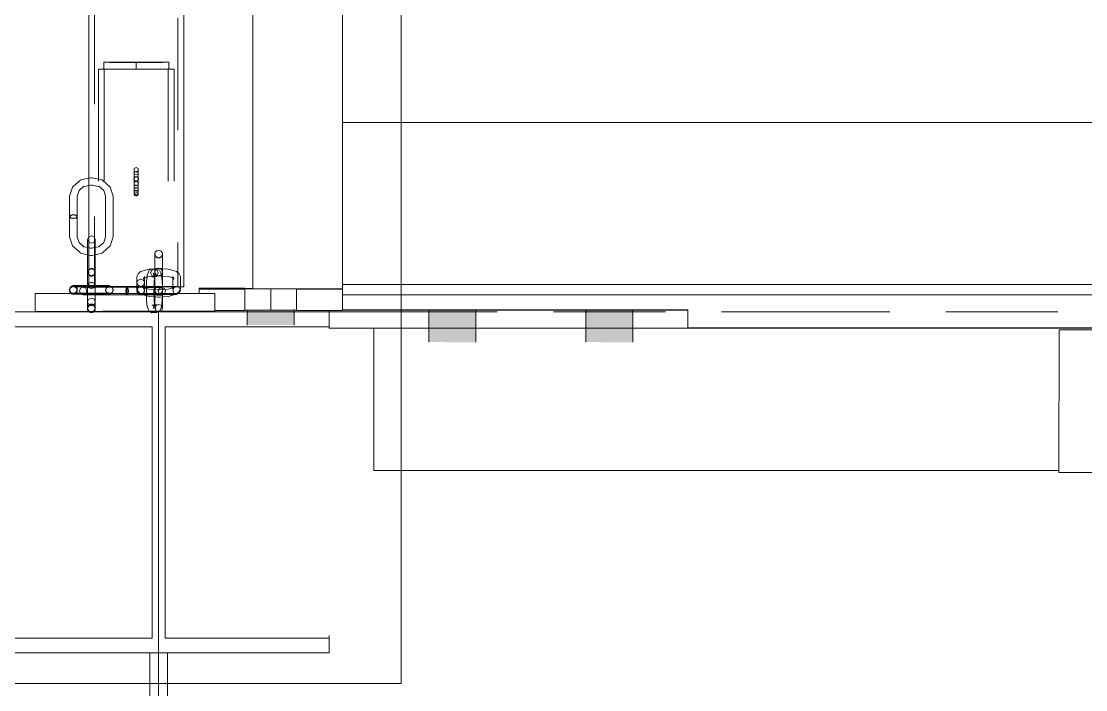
# Model space of a CAD drawing. Header units: millimetres. Extents: x -753 to 90, y 56274 to 56868.
# Drawn here: x -44.45 to -25.46, y 56724.2 to 56736.12 of the extents above; entities that cross this region are included whole.
import ezdxf

# ---------------------------------------------------------------- set-up
doc = ezdxf.new("R2010")
doc.units = ezdxf.units.MM
for name, pattern in [('XKITLINE00', [0]), ('XKITLINE02', [4, 2, -2]), ('XKITLINE06', [7, 3, -1, 2, -1])]:
    doc.linetypes.add(name, pattern=pattern)
for name, color, linetype, lineweight in [('Cota', 4, 'Continuous', 0), ('Objeto gráfico', 3, 'Continuous', 0), ('Parafuso', 3, 'Continuous', 0), ('Peça', 2, 'Continuous', 0)]:
    doc.layers.add(name, color=color, linetype=linetype, lineweight=lineweight)

# ---------------------------------------------------------------- blocks, each defined once
blk = doc.blocks.new('*A8')
at = {"layer": 'Peça', "color": 4, "linetype": 'XKITLINE00', "lineweight": 0}
for p, q in [((-43.248, 56764.604), (-43.248, 56733.323)), ((-41.552, 56731.388), (-41.552, 56764.143)), ((-43.248, 56733.192), (-43.248, 56732.277)), ((-42.844, 56731.387), (-42.725, 56731.387)), ((-42.725, 56731.387), (-42.4, 56731.387)), ((-42.4, 56731.387), (-42.388, 56731.387)), ((-41.612, 56731.387), (-41.552, 56731.388))]:
    blk.add_line(p, q, dxfattribs=at)
at = {"layer": 'Peça', "color": 7, "linetype": 'XKITLINE02', "lineweight": 0}
for p, q in [((-43.142, 56764.641), (-43.142, 56731.388)), ((-41.658, 56764.176), (-41.658, 56731.388)), ((-43.248, 56733.323), (-43.248, 56733.192)), ((-43.248, 56732.277), (-43.248, 56731.388)), ((-43.248, 56731.388), (-43.184, 56731.388)), ((-43.184, 56731.387), (-43.248, 56731.388)), ((-43.184, 56731.388), (-43, 56731.389)), ((-43, 56731.387), (-43.184, 56731.387)), ((-43.142, 56731.388), (-43.086, 56731.388)), ((-43.086, 56731.388), (-43.142, 56731.388)), ((-43.086, 56731.388), (-42.925, 56731.387)), ((-42.925, 56731.388), (-43.086, 56731.388)), ((-43, 56731.389), (-42.725, 56731.389)), ((-43, 56731.387), (-42.844, 56731.387)), ((-42.684, 56731.389), (-42.925, 56731.388)), ((-42.925, 56731.387), (-42.684, 56731.387)), ((-42.725, 56731.389), (-42.4, 56731.389)), ((-42.4, 56731.389), (-42.684, 56731.389)), ((-42.684, 56731.387), (-42.4, 56731.387)), ((-42.116, 56731.389), (-42.4, 56731.389)), ((-42.4, 56731.389), (-42.076, 56731.389)), ((-42.4, 56731.387), (-42.116, 56731.387)), ((-42.388, 56731.387), (-42.076, 56731.387)), ((-41.875, 56731.388), (-42.116, 56731.389)), ((-42.116, 56731.387), (-41.875, 56731.387)), ((-42.076, 56731.389), (-41.801, 56731.389)), ((-41.801, 56731.387), (-42.076, 56731.387)), ((-41.875, 56731.387), (-41.715, 56731.388)), ((-41.715, 56731.388), (-41.875, 56731.388)), ((-41.801, 56731.389), (-41.617, 56731.388)), ((-41.617, 56731.387), (-41.801, 56731.387)), ((-41.715, 56731.388), (-41.658, 56731.388)), ((-41.658, 56731.388), (-41.715, 56731.388)), ((-41.617, 56731.388), (-41.552, 56731.388)), ((-41.617, 56731.387), (-41.612, 56731.387))]:
    blk.add_line(p, q, dxfattribs=at)
blk = doc.blocks.new('*A10')
at = {"layer": 'Peça', "color": 1, "linetype": 'XKITLINE00', "lineweight": 0}
for p, q in [((-38.72, 56734.313), (38.72, 56734.313)), ((-38.72, 56732.311), (-38.72, 56731.346)), ((-38.72, 56731.425), (38.72, 56731.425)), ((-38.72, 56731.245), (38.72, 56731.245))]:
    blk.add_line(p, q, dxfattribs=at)
blk = doc.blocks.new('*A11')
at = {"layer": 'Peça', "color": 1, "linetype": 'XKITLINE00', "lineweight": 0}
for p, q in [((-38.16, 56730.649), (-38.16, 56728.111)), ((-32.56, 56730.654), (29.471, 56730.654)), ((-32.56, 56730.651), (29.471, 56730.651)), ((-38.16, 56728.111), (-25.947, 56728.111))]:
    blk.add_line(p, q, dxfattribs=at)
blk = doc.blocks.new('*A12')
at = {"layer": 'Peça', "color": 1, "linetype": 'XKITLINE00', "lineweight": 0}
for p, q in [((-25.947, 56728.078), (-25.941, 56730.618)), ((-25.941, 56730.618), (29.643, 56730.648)), ((-20.033, 56730.618), (-25.941, 56730.618)), ((-25.357, 56728.078), (-25.947, 56728.078))]:
    blk.add_line(p, q, dxfattribs=at)
blk = doc.blocks.new('*A17')
at = {"layer": 'Peça', "color": 1, "linetype": 'XKITLINE00', "lineweight": 0}
for p, q in [((-40.32, 56731.351), (-40.32, 56747.3)), ((-38.72, 56732.311), (-38.72, 56747.3)), ((-40.32, 56731.351), (-38.72, 56731.351))]:
    blk.add_line(p, q, dxfattribs=at)
blk = doc.blocks.new('*A20')
at = {"layer": 'Peça', "color": 1, "linetype": 'XKITLINE00', "lineweight": 0}
for p, q in [((-38.96, 56730.938), (-38.96, 56730.966)), ((-38.72, 56730.976), (-32.56, 56730.975)), ((-38.72, 56730.969), (-32.56, 56730.971)), ((-32.56, 56730.971), (-32.56, 56730.975)), ((-32.56, 56730.651), (-32.56, 56730.975)), ((-38.96, 56730.649), (-38.96, 56730.674)), ((-38.96, 56730.649), (-32.56, 56730.651))]:
    blk.add_line(p, q, dxfattribs=at)
blk = doc.blocks.new('*A21')
at = {"layer": 'Parafuso'}
for points in [[(-36.34, 56730.972), (-36.34, 56730.652), (-37.18, 56730.653), (-37.18, 56730.973)], [(-33.54, 56730.972), (-33.54, 56730.652), (-34.38, 56730.653), (-34.38, 56730.973)], [(-36.34, 56730.652), (-36.34, 56730.398), (-37.18, 56730.399), (-37.18, 56730.653)], [(-33.54, 56730.652), (-33.54, 56730.398), (-34.38, 56730.399), (-34.38, 56730.653)]]:
    blk.add_hatch(color=7, dxfattribs=at).paths.add_polyline_path(points, flags=17)
at = {"layer": 'Parafuso', "color": 7, "linetype": 'XKITLINE00', "lineweight": 0}
for p, q in [((-37.18, 56730.973), (-37.18, 56730.653)), ((-36.34, 56730.972), (-36.34, 56730.652)), ((-34.38, 56730.973), (-34.38, 56730.653)), ((-33.54, 56730.972), (-33.54, 56730.652)), ((-37.18, 56730.653), (-37.18, 56730.399)), ((-36.34, 56730.652), (-36.34, 56730.398)), ((-34.38, 56730.653), (-34.38, 56730.399)), ((-33.54, 56730.652), (-33.54, 56730.398))]:
    blk.add_line(p, q, dxfattribs=at)
blk = doc.blocks.new('*A69')
at = {"layer": 'Peça', "color": 4, "linetype": 'XKITLINE00', "lineweight": 0}
for p, q in [((-44.2, 56731.269), (-43.561, 56731.269)), ((-44.2, 56731.266), (-44.2, 56731.269)), ((-44.2, 56731.266), (-44.2, 56731.269)), ((-44.2, 56731.266), (-43.552, 56731.266)), ((-44.2, 56730.946), (-44.2, 56731.266)), ((-41.643, 56731.266), (-41, 56731.266)), ((-41.634, 56731.269), (-41, 56731.269)), ((-41, 56731.266), (-41, 56731.269)), ((-41, 56731.266), (-41, 56731.269)), ((-41, 56730.946), (-41, 56731.266)), ((-44.2, 56730.946), (-43.248, 56730.946)), ((-43.152, 56730.946), (-42.167, 56730.946)), ((-41.979, 56730.946), (-41, 56730.946))]:
    blk.add_line(p, q, dxfattribs=at)
at = {"layer": 'Peça', "color": 7, "linetype": 'XKITLINE02', "lineweight": 0}
for p, q in [((-43.561, 56731.269), (-41.634, 56731.269)), ((-43.552, 56731.266), (-41.643, 56731.266)), ((-41, 56730.949), (-44.2, 56730.949)), ((-43.248, 56730.946), (-43.152, 56730.946)), ((-42.167, 56730.946), (-41.979, 56730.946))]:
    blk.add_line(p, q, dxfattribs=at)
blk = doc.blocks.new('*A70')
at = {"layer": 'Peça', "color": 7, "linetype": 'XKITLINE02', "lineweight": 0}
for p, q in [((-43.074, 56735.268), (-43.074, 56731.268)), ((-42.984, 56735.268), (-43.074, 56735.268)), ((-43.074, 56735.268), (-42.984, 56735.267)), ((-42.741, 56735.268), (-42.984, 56735.268)), ((-42.984, 56735.267), (-42.737, 56735.267)), ((-42.97, 56735.268), (-42.97, 56731.268)), ((-42.894, 56735.267), (-42.97, 56735.268)), ((-42.97, 56735.268), (-42.894, 56735.268)), ((-42.894, 56735.268), (-42.685, 56735.268)), ((-42.685, 56735.267), (-42.894, 56735.267)), ((-42.4, 56735.269), (-42.737, 56735.268)), ((-42.737, 56735.267), (-42.4, 56735.267)), ((-42.685, 56735.268), (-42.4, 56735.268)), ((-42.4, 56735.267), (-42.685, 56735.267)), ((-42.063, 56735.268), (-42.4, 56735.269)), ((-42.4, 56735.268), (-42.115, 56735.268)), ((-42.115, 56735.267), (-42.4, 56735.267)), ((-42.4, 56735.267), (-42.063, 56735.267)), ((-42.115, 56735.268), (-41.906, 56735.268)), ((-41.906, 56735.267), (-42.115, 56735.267)), ((-41.816, 56735.268), (-42.063, 56735.268)), ((-42.063, 56735.267), (-41.816, 56735.267)), ((-41.906, 56735.268), (-41.83, 56735.268)), ((-41.83, 56735.268), (-41.906, 56735.267)), ((-41.83, 56735.268), (-41.83, 56731.268)), ((-41.816, 56735.267), (-41.726, 56735.268)), ((-41.726, 56735.268), (-41.816, 56735.268)), ((-41.726, 56735.268), (-41.726, 56731.268)), ((-43.074, 56731.268), (-42.984, 56731.268)), ((-42.984, 56731.267), (-43.074, 56731.268)), ((-42.984, 56731.268), (-42.737, 56731.269)), ((-42.737, 56731.267), (-42.984, 56731.267)), ((-42.97, 56731.268), (-42.894, 56731.268)), ((-42.894, 56731.268), (-42.97, 56731.268)), ((-42.894, 56731.268), (-42.685, 56731.267)), ((-42.685, 56731.268), (-42.894, 56731.268)), ((-42.737, 56731.269), (-42.4, 56731.269)), ((-42.4, 56731.267), (-42.737, 56731.267)), ((-42.4, 56731.269), (-42.685, 56731.268)), ((-42.685, 56731.267), (-42.4, 56731.267)), ((-42.115, 56731.268), (-42.4, 56731.269)), ((-42.4, 56731.269), (-42.063, 56731.269)), ((-42.4, 56731.267), (-42.115, 56731.267)), ((-42.063, 56731.267), (-42.4, 56731.267)), ((-42.115, 56731.267), (-41.906, 56731.268)), ((-41.906, 56731.268), (-42.115, 56731.268)), ((-42.063, 56731.269), (-41.816, 56731.268)), ((-41.816, 56731.267), (-42.063, 56731.267)), ((-41.906, 56731.268), (-41.83, 56731.268)), ((-41.83, 56731.268), (-41.906, 56731.268)), ((-41.816, 56731.268), (-41.726, 56731.268)), ((-41.726, 56731.268), (-41.816, 56731.267))]:
    blk.add_line(p, q, dxfattribs=at)
blk = doc.blocks.new('*A71')
at = {"layer": 'Peça', "color": 7, "linetype": 'XKITLINE02', "lineweight": 0}
for p, q in [((-42.98, 56735.268), (-42.98, 56735.388)), ((-42.952, 56735.388), (-42.98, 56735.388)), ((-42.98, 56735.388), (-42.952, 56735.388)), ((-42.869, 56735.388), (-42.952, 56735.388)), ((-42.952, 56735.388), (-42.869, 56735.387)), ((-42.741, 56735.388), (-42.869, 56735.388)), ((-42.869, 56735.387), (-42.741, 56735.387)), ((-42.579, 56735.388), (-42.741, 56735.388)), ((-42.741, 56735.387), (-42.579, 56735.387)), ((-42.4, 56735.388), (-42.579, 56735.388)), ((-42.579, 56735.387), (-42.4, 56735.387)), ((-42.4, 56735.388), (-42.4, 56735.267)), ((-42.221, 56735.388), (-42.4, 56735.388)), ((-42.4, 56735.387), (-42.221, 56735.387)), ((-42.059, 56735.388), (-42.221, 56735.388)), ((-42.221, 56735.387), (-42.059, 56735.387)), ((-41.931, 56735.388), (-42.059, 56735.388)), ((-42.059, 56735.387), (-41.931, 56735.387)), ((-41.931, 56735.387), (-41.848, 56735.388)), ((-41.848, 56735.388), (-41.931, 56735.388)), ((-41.848, 56735.388), (-41.82, 56735.388)), ((-41.82, 56735.388), (-41.848, 56735.388)), ((-41.82, 56735.268), (-41.82, 56735.388)), ((-42.98, 56735.268), (-42.952, 56735.268)), ((-42.952, 56735.268), (-42.98, 56735.268)), ((-42.952, 56735.268), (-42.869, 56735.268)), ((-42.869, 56735.267), (-42.952, 56735.268)), ((-42.869, 56735.268), (-42.741, 56735.268)), ((-42.741, 56735.267), (-42.869, 56735.267)), ((-42.741, 56735.268), (-42.579, 56735.268)), ((-42.579, 56735.267), (-42.741, 56735.267)), ((-42.579, 56735.268), (-42.4, 56735.268)), ((-42.4, 56735.267), (-42.579, 56735.267)), ((-42.4, 56735.268), (-42.221, 56735.268)), ((-42.221, 56735.267), (-42.4, 56735.267)), ((-42.221, 56735.268), (-42.059, 56735.268)), ((-42.059, 56735.267), (-42.221, 56735.267)), ((-42.059, 56735.268), (-41.931, 56735.268)), ((-41.931, 56735.267), (-42.059, 56735.267)), ((-41.931, 56735.268), (-41.848, 56735.268)), ((-41.848, 56735.268), (-41.931, 56735.267)), ((-41.848, 56735.268), (-41.82, 56735.268)), ((-41.82, 56735.268), (-41.848, 56735.268))]:
    blk.add_line(p, q, dxfattribs=at)
blk = doc.blocks.new('*A72')
at = {"layer": 'Peça', "color": 4, "linetype": 'XKITLINE00', "lineweight": 0}
for p, q in [((-42.435, 56733.492), (-42.4, 56733.513)), ((-42.435, 56733.492), (-42.435, 56733.107)), ((-42.435, 56733.425), (-42.4, 56733.441)), ((-42.4, 56733.513), (-42.365, 56733.492)), ((-42.4, 56733.441), (-42.365, 56733.425)), ((-42.365, 56733.492), (-42.365, 56733.107)), ((-42.435, 56733.266), (-42.4, 56733.266)), ((-42.4, 56733.266), (-42.365, 56733.266)), ((-42.435, 56733.09), (-42.435, 56733.107)), ((-42.435, 56733.107), (-42.4, 56733.092)), ((-42.435, 56733.059), (-42.435, 56733.09)), ((-42.435, 56733.059), (-42.435, 56733.042)), ((-42.435, 56733.042), (-42.4, 56733.02)), ((-42.365, 56733.107), (-42.4, 56733.092)), ((-42.365, 56733.042), (-42.4, 56733.02)), ((-42.365, 56733.09), (-42.365, 56733.107)), ((-42.365, 56733.059), (-42.365, 56733.09)), ((-42.365, 56733.059), (-42.365, 56733.042))]:
    blk.add_line(p, q, dxfattribs=at)
at = {"layer": 'Peça', "color": 7, "linetype": 'XKITLINE02', "lineweight": 0}
for p, q in [((-42.435, 56733.448), (-42.4, 56733.427)), ((-42.435, 56733.426), (-42.4, 56733.441)), ((-42.4, 56733.427), (-42.37, 56733.445)), ((-42.4, 56733.441), (-42.365, 56733.426)), ((-42.37, 56733.445), (-42.365, 56733.448)), ((-42.4, 56733.38), (-42.435, 56733.395)), ((-42.435, 56733.395), (-42.4, 56733.38)), ((-42.435, 56733.327), (-42.4, 56733.347)), ((-42.4, 56733.267), (-42.435, 56733.287)), ((-42.435, 56733.249), (-42.4, 56733.269)), ((-42.4, 56733.267), (-42.435, 56733.247)), ((-42.4, 56733.266), (-42.435, 56733.266)), ((-42.435, 56733.249), (-42.435, 56733.249)), ((-42.435, 56733.247), (-42.435, 56733.249)), ((-42.435, 56733.247), (-42.435, 56733.247)), ((-42.365, 56733.395), (-42.4, 56733.38)), ((-42.4, 56733.38), (-42.382, 56733.388)), ((-42.4, 56733.347), (-42.365, 56733.327)), ((-42.365, 56733.287), (-42.4, 56733.267)), ((-42.365, 56733.249), (-42.4, 56733.269)), ((-42.365, 56733.247), (-42.4, 56733.267)), ((-42.365, 56733.266), (-42.4, 56733.266)), ((-42.382, 56733.388), (-42.365, 56733.395)), ((-42.365, 56733.249), (-42.365, 56733.249)), ((-42.365, 56733.247), (-42.365, 56733.249)), ((-42.365, 56733.247), (-42.365, 56733.247)), ((-42.435, 56733.209), (-42.4, 56733.189)), ((-42.435, 56733.207), (-42.4, 56733.187)), ((-42.4, 56733.153), (-42.435, 56733.138)), ((-42.435, 56733.138), (-42.419, 56733.145)), ((-42.435, 56733.108), (-42.4, 56733.092)), ((-42.435, 56733.107), (-42.435, 56733.059)), ((-42.435, 56733.085), (-42.414, 56733.098)), ((-42.435, 56733.052), (-42.4, 56733.069)), ((-42.435, 56733.019), (-42.435, 56733.052)), ((-42.435, 56733.019), (-42.435, 56733.042)), ((-42.419, 56733.145), (-42.4, 56733.154)), ((-42.414, 56733.098), (-42.4, 56733.107)), ((-42.4, 56733.189), (-42.365, 56733.209)), ((-42.4, 56733.187), (-42.365, 56733.207)), ((-42.4, 56733.154), (-42.365, 56733.138)), ((-42.365, 56733.138), (-42.4, 56733.153)), ((-42.4, 56733.092), (-42.365, 56733.108)), ((-42.4, 56733.107), (-42.365, 56733.085)), ((-42.4, 56733.069), (-42.365, 56733.052)), ((-42.365, 56733.107), (-42.365, 56733.059)), ((-42.365, 56733.052), (-42.365, 56733.019)), ((-42.365, 56733.019), (-42.365, 56733.042)), ((-42.4, 56733.002), (-42.435, 56733.019)), ((-42.365, 56733.019), (-42.4, 56733.002))]:
    blk.add_line(p, q, dxfattribs=at)
for start, end in [(90, 270), (270, 90)]:
    blk.add_arc((-42.4, 56733.309), 0.04, start, end, dxfattribs=at)
blk = doc.blocks.new('*A73')
at = {"layer": 'Peça', "color": 7, "linetype": 'XKITLINE02', "lineweight": 0}
for p, q in [((-43.521, 56733.177), (-43.402, 56733.281)), ((-43.402, 56733.281), (-43.392, 56733.29)), ((-43.008, 56733.29), (-42.998, 56733.281)), ((-42.998, 56733.281), (-42.862, 56733.162)), ((-43.538, 56733.162), (-43.521, 56733.177)), ((-43.344, 56733.17), (-43.334, 56733.178)), ((-43.056, 56733.17), (-43.066, 56733.178)), ((-43.568, 56732.611), (-43.588, 56732.635)), ((-43.568, 56732.618), (-43.585, 56732.638)), ((-43.568, 56732.618), (-43.52, 56732.608)), ((-43.52, 56732.601), (-43.568, 56732.611)), ((-43.52, 56732.608), (-43.472, 56732.618)), ((-43.472, 56732.611), (-43.52, 56732.601)), ((-43.472, 56732.618), (-43.455, 56732.638)), ((-43.452, 56732.635), (-43.472, 56732.611)), ((-43.42, 56732.173), (-43.334, 56732.098)), ((-43.344, 56732.107), (-43.334, 56732.098)), ((-43.248, 56732.181), (-43.268, 56732.229)), ((-43.268, 56732.229), (-43.268, 56732.202)), ((-43.268, 56732.202), (-43.268, 56732.174)), ((-43.268, 56732.089), (-43.216, 56732.077)), ((-43.2, 56732.161), (-43.248, 56732.181)), ((-43.216, 56732.077), (-43.2, 56732.077)), ((-43.152, 56732.181), (-43.2, 56732.161)), ((-43.2, 56732.077), (-43.184, 56732.077)), ((-43.184, 56732.077), (-43.152, 56732.085)), ((-43.152, 56732.181), (-43.132, 56732.229)), ((-43.152, 56732.085), (-43.132, 56732.089)), ((-43.132, 56732.229), (-43.132, 56732.202)), ((-43.132, 56732.202), (-43.132, 56732.174)), ((-42.98, 56732.173), (-43.066, 56732.098)), ((-43.066, 56732.098), (-43.056, 56732.107)), ((-43.268, 56731.958), (-43.216, 56731.946)), ((-43.216, 56731.946), (-43.2, 56731.946)), ((-43.2, 56731.946), (-43.184, 56731.946)), ((-43.184, 56731.946), (-43.152, 56731.954)), ((-43.152, 56731.954), (-43.132, 56731.958)), ((-42.068, 56731.972), (-42.048, 56731.925)), ((-42.068, 56731.933), (-42.068, 56731.927)), ((-42, 56731.905), (-42.048, 56731.925)), ((-41.952, 56731.925), (-42, 56731.905)), ((-41.932, 56731.972), (-41.952, 56731.925)), ((-41.932, 56731.933), (-41.932, 56731.927)), ((-42.124, 56731.682), (-42.076, 56731.702)), ((-42.1, 56731.692), (-42.075, 56731.702)), ((-42.068, 56731.822), (-42.068, 56731.815)), ((-42.048, 56731.711), (-42.068, 56731.709)), ((-42.068, 56731.702), (-42.068, 56731.005)), ((-42.055, 56731.68), (-42.048, 56731.697)), ((-42.048, 56731.711), (-42.016, 56731.713)), ((-42.048, 56731.697), (-42.032, 56731.704)), ((-42.016, 56731.713), (-42, 56731.713)), ((-42, 56731.713), (-41.984, 56731.713)), ((-41.984, 56731.713), (-41.952, 56731.711)), ((-41.952, 56731.711), (-41.932, 56731.709)), ((-43.258, 56731.627), (-43.267, 56731.649)), ((-43.267, 56731.636), (-43.248, 56731.59)), ((-43.248, 56731.603), (-43.258, 56731.627)), ((-43.2, 56731.583), (-43.248, 56731.603)), ((-43.2, 56731.57), (-43.248, 56731.59)), ((-43.152, 56731.603), (-43.2, 56731.583)), ((-43.152, 56731.59), (-43.2, 56731.57)), ((-43.152, 56731.603), (-43.142, 56731.627)), ((-43.152, 56731.59), (-43.142, 56731.613)), ((-43.142, 56731.627), (-43.133, 56731.649)), ((-43.142, 56731.613), (-43.133, 56731.636)), ((-42.24, 56731.552), (-42.279, 56731.542)), ((-42.279, 56731.542), (-42.252, 56731.55)), ((-42.272, 56731.521), (-42.252, 56731.567)), ((-42.272, 56731.521), (-42.252, 56731.54)), ((-42.252, 56731.55), (-42.238, 56731.555)), ((-42.205, 56731.561), (-42.192, 56731.565)), ((-42.192, 56731.565), (-42.168, 56731.571)), ((-42.016, 56731.582), (-42.168, 56731.571)), ((-42.144, 56731.634), (-42.124, 56731.682)), ((-42.124, 56731.586), (-42.144, 56731.634)), ((-42.143, 56731.634), (-42.139, 56731.643)), ((-42.143, 56731.634), (-42.123, 56731.586)), ((-42.139, 56731.643), (-42.123, 56731.682)), ((-42.076, 56731.566), (-42.124, 56731.586)), ((-42.123, 56731.682), (-42.1, 56731.692)), ((-42.123, 56731.586), (-42.094, 56731.574)), ((-42.119, 56731.564), (-42.096, 56731.573)), ((-42.119, 56731.564), (-42.097, 56731.565)), ((-42.084, 56731.596), (-42.1, 56731.636)), ((-42.1, 56731.636), (-42.08, 56731.588)), ((-42.097, 56731.565), (-42.076, 56731.566)), ((-42.096, 56731.573), (-42.071, 56731.583)), ((-42.094, 56731.574), (-42.075, 56731.566)), ((-42.075, 56731.514), (-42.084, 56731.596)), ((-42.08, 56731.588), (-42.051, 56731.576)), ((-42.076, 56731.566), (-42.069, 56731.568)), ((-42.075, 56731.566), (-42.07, 56731.568)), ((-42.075, 56731.566), (-42.07, 56731.566)), ((-42.071, 56731.583), (-42.051, 56731.632)), ((-42.068, 56731.649), (-42.055, 56731.68)), ((-42.068, 56731.649), (-42.048, 56731.601)), ((-42.051, 56731.576), (-42.032, 56731.568)), ((-42.048, 56731.601), (-42, 56731.581)), ((-42.027, 56731.586), (-42.028, 56731.585)), ((-42.016, 56731.582), (-41.999, 56731.582)), ((-42, 56731.581), (-41.952, 56731.601)), ((-41.999, 56731.582), (-41.984, 56731.582)), ((-41.984, 56731.582), (-41.946, 56731.579)), ((-41.932, 56731.648), (-41.952, 56731.601)), ((-41.946, 56731.579), (-41.932, 56731.578)), ((-41.932, 56731.649), (-41.932, 56731.647)), ((-41.932, 56731.609), (-41.932, 56731.645)), ((-41.932, 56731.609), (-41.932, 56731.604)), ((-41.762, 56731.555), (-41.74, 56731.548)), ((-41.76, 56731.552), (-41.739, 56731.547)), ((-41.728, 56731.521), (-41.748, 56731.567)), ((-41.748, 56731.54), (-41.728, 56731.521)), ((-41.74, 56731.548), (-41.721, 56731.542)), ((-41.739, 56731.547), (-41.721, 56731.542)), ((-43.586, 56731.328), (-43.568, 56731.286)), ((-43.52, 56731.402), (-43.472, 56731.382)), ((-43.52, 56731.388), (-43.497, 56731.379)), ((-43.497, 56731.379), (-43.472, 56731.368)), ((-43.472, 56731.382), (-43.452, 56731.334)), ((-43.472, 56731.368), (-43.452, 56731.32)), ((-43.452, 56731.338), (-43.472, 56731.29)), ((-43.452, 56731.325), (-43.472, 56731.277)), ((-43.452, 56731.336), (-43.452, 56731.338)), ((-43.452, 56731.334), (-43.452, 56731.336)), ((-43.452, 56731.323), (-43.452, 56731.325)), ((-43.452, 56731.32), (-43.452, 56731.322)), ((-43.344, 56731.381), (-43.298, 56731.36)), ((-43.336, 56731.381), (-43.265, 56731.38)), ((-43.298, 56731.36), (-43.279, 56731.312)), ((-43.268, 56731.48), (-43.268, 56731.144)), ((-43.248, 56731.453), (-43.268, 56731.414)), ((-43.268, 56731.409), (-43.248, 56731.448)), ((-43.268, 56731.414), (-43.248, 56731.375)), ((-43.248, 56731.37), (-43.268, 56731.409)), ((-43.248, 56731.408), (-43.268, 56731.408)), ((-43.268, 56731.4), (-43.248, 56731.4)), ((-43.248, 56731.394), (-43.268, 56731.394)), ((-43.268, 56731.387), (-43.248, 56731.387)), ((-43.268, 56731.38), (-43.268, 56731.336)), ((-43.265, 56731.38), (-43.129, 56731.38)), ((-43.2, 56731.469), (-43.248, 56731.453)), ((-43.248, 56731.448), (-43.2, 56731.465)), ((-43.248, 56731.408), (-43.216, 56731.408)), ((-43.248, 56731.4), (-43.216, 56731.4)), ((-43.248, 56731.394), (-43.216, 56731.394)), ((-43.248, 56731.387), (-43.216, 56731.387)), ((-43.248, 56731.375), (-43.2, 56731.358)), ((-43.2, 56731.354), (-43.248, 56731.37)), ((-43.216, 56731.408), (-43.184, 56731.408)), ((-43.216, 56731.4), (-43.184, 56731.4)), ((-43.216, 56731.394), (-43.184, 56731.394)), ((-43.216, 56731.387), (-43.2, 56731.387)), ((-43.152, 56731.453), (-43.2, 56731.469)), ((-43.2, 56731.465), (-43.152, 56731.448)), ((-43.2, 56731.387), (-43.184, 56731.387)), ((-43.2, 56731.358), (-43.152, 56731.375)), ((-43.152, 56731.37), (-43.2, 56731.354)), ((-43.184, 56731.408), (-43.152, 56731.408)), ((-43.184, 56731.4), (-43.152, 56731.4)), ((-43.184, 56731.394), (-43.152, 56731.394)), ((-43.184, 56731.387), (-43.152, 56731.387)), ((-43.132, 56731.414), (-43.152, 56731.453)), ((-43.152, 56731.448), (-43.132, 56731.409)), ((-43.132, 56731.409), (-43.152, 56731.37)), ((-43.152, 56731.408), (-43.132, 56731.408)), ((-43.152, 56731.4), (-43.132, 56731.4)), ((-43.152, 56731.375), (-43.139, 56731.4)), ((-43.152, 56731.394), (-43.132, 56731.394)), ((-43.152, 56731.387), (-43.132, 56731.387)), ((-43.139, 56731.4), (-43.132, 56731.414)), ((-43.132, 56731.38), (-43.132, 56731.244)), ((-43.129, 56731.38), (-42.566, 56731.378)), ((-42.928, 56731.382), (-42.948, 56731.334)), ((-42.928, 56731.368), (-42.948, 56731.32)), ((-42.928, 56731.29), (-42.948, 56731.338)), ((-42.948, 56731.338), (-42.948, 56731.334)), ((-42.928, 56731.277), (-42.948, 56731.325)), ((-42.948, 56731.325), (-42.948, 56731.32)), ((-42.928, 56731.382), (-42.903, 56731.392)), ((-42.88, 56731.388), (-42.928, 56731.368)), ((-42.903, 56731.392), (-42.88, 56731.402)), ((-42.846, 56731.379), (-42.832, 56731.373)), ((-42.832, 56731.373), (-42.812, 56731.325)), ((-42.832, 56731.286), (-42.812, 56731.334)), ((-42.832, 56731.272), (-42.812, 56731.32)), ((-42.829, 56731.379), (-42.812, 56731.338)), ((-42.812, 56731.338), (-42.812, 56731.334)), ((-42.812, 56731.325), (-42.812, 56731.32)), ((-42.583, 56731.31), (-42.578, 56731.358)), ((-42.578, 56731.358), (-42.565, 56731.378)), ((-42.57, 56731.358), (-42.576, 56731.31)), ((-42.57, 56731.358), (-42.562, 56731.371)), ((-42.558, 56731.378), (-42.325, 56731.377)), ((-42.388, 56731.457), (-42.368, 56731.412)), ((-42.368, 56731.41), (-42.388, 56731.456)), ((-42.388, 56731.348), (-42.388, 56731.377)), ((-42.368, 56731.371), (-42.388, 56731.323)), ((-42.382, 56731.333), (-42.388, 56731.348)), ((-42.388, 56731.323), (-42.388, 56731.32)), ((-42.388, 56731.318), (-42.388, 56731.32)), ((-42.368, 56731.27), (-42.388, 56731.318)), ((-42.368, 56731.301), (-42.382, 56731.333)), ((-42.368, 56731.412), (-42.32, 56731.393)), ((-42.32, 56731.391), (-42.368, 56731.41)), ((-42.368, 56731.371), (-42.354, 56731.377)), ((-42.325, 56731.377), (-42.202, 56731.376)), ((-42.272, 56731.41), (-42.32, 56731.391)), ((-42.32, 56731.393), (-42.295, 56731.403)), ((-42.272, 56731.366), (-42.32, 56731.386)), ((-42.295, 56731.403), (-42.272, 56731.412)), ((-42.279, 56731.373), (-42.168, 56731.344)), ((-42.238, 56731.36), (-42.279, 56731.373)), ((-42.252, 56731.457), (-42.272, 56731.412)), ((-42.252, 56731.456), (-42.272, 56731.41)), ((-42.252, 56731.348), (-42.272, 56731.394)), ((-42.252, 56731.318), (-42.272, 56731.366)), ((-42.272, 56731.275), (-42.252, 56731.323)), ((-42.269, 56731.391), (-42.26, 56731.382)), ((-42.26, 56731.382), (-42.238, 56731.36)), ((-42.252, 56731.378), (-42.252, 56731.392)), ((-42.252, 56731.348), (-42.252, 56731.378)), ((-42.252, 56731.323), (-42.252, 56731.32)), ((-42.252, 56731.318), (-42.252, 56731.32)), ((-42.218, 56731.326), (-42.217, 56731.356)), ((-42.218, 56731.294), (-42.218, 56731.326)), ((-42.217, 56731.385), (-42.202, 56731.385)), ((-42.217, 56731.356), (-42.217, 56731.376)), ((-42.202, 56731.392), (-42.216, 56731.392)), ((-42.202, 56731.392), (-42.168, 56731.392)), ((-42.202, 56731.385), (-42.168, 56731.385)), ((-42.202, 56731.376), (-42.032, 56731.375)), ((-42.081, 56731.392), (-42.168, 56731.392)), ((-42.168, 56731.385), (-42.081, 56731.385)), ((-42.168, 56731.344), (-42.016, 56731.333)), ((-42.082, 56731.376), (-42.083, 56731.326)), ((-42.083, 56731.294), (-42.083, 56731.326)), ((-42.069, 56731.392), (-42.016, 56731.392)), ((-42.069, 56731.385), (-42.068, 56731.333)), ((-42.048, 56731.376), (-42.068, 56731.328)), ((-42.068, 56731.316), (-42.068, 56731.333)), ((-42.068, 56731.328), (-42.048, 56731.28)), ((-42.068, 56731.301), (-42.068, 56731.316)), ((-42, 56731.396), (-42.048, 56731.376)), ((-42.032, 56731.375), (-41.945, 56731.375)), ((-42.016, 56731.392), (-42, 56731.392)), ((-42.016, 56731.333), (-41.984, 56731.333)), ((-41.991, 56731.355), (-42.011, 56731.307)), ((-41.952, 56731.376), (-42, 56731.396)), ((-42, 56731.392), (-41.984, 56731.392)), ((-41.945, 56731.375), (-41.991, 56731.355)), ((-41.984, 56731.392), (-41.952, 56731.392)), ((-41.832, 56731.344), (-41.984, 56731.333)), ((-41.952, 56731.392), (-41.932, 56731.392)), ((-41.932, 56731.328), (-41.952, 56731.376)), ((-41.952, 56731.28), (-41.932, 56731.328)), ((-41.934, 56731.37), (-41.934, 56731.385)), ((-41.933, 56731.333), (-41.934, 56731.37)), ((-41.933, 56731.316), (-41.933, 56731.333)), ((-41.932, 56731.37), (-41.932, 56731.385)), ((-41.932, 56731.385), (-41.932, 56731.259)), ((-41.932, 56731.339), (-41.932, 56731.37)), ((-41.932, 56731.307), (-41.932, 56731.339)), ((-41.933, 56731.301), (-41.933, 56731.316)), ((-41.721, 56731.373), (-41.832, 56731.344)), ((-41.762, 56731.36), (-41.74, 56731.382)), ((-41.762, 56731.36), (-41.728, 56731.371)), ((-41.728, 56731.394), (-41.748, 56731.348)), ((-41.748, 56731.378), (-41.748, 56731.392)), ((-41.748, 56731.348), (-41.748, 56731.378)), ((-41.728, 56731.366), (-41.748, 56731.318)), ((-41.728, 56731.275), (-41.748, 56731.323)), ((-41.748, 56731.318), (-41.748, 56731.323)), ((-41.74, 56731.382), (-41.731, 56731.391)), ((-41.728, 56731.366), (-41.703, 56731.377)), ((-41.728, 56731.371), (-41.721, 56731.373)), ((-41.703, 56731.377), (-41.68, 56731.386)), ((-41.632, 56731.301), (-41.625, 56731.318)), ((-41.625, 56731.318), (-41.618, 56731.333)), ((-43.568, 56731.286), (-43.52, 56731.266)), ((-43.52, 56731.27), (-43.485, 56731.285)), ((-43.52, 56731.257), (-43.485, 56731.271)), ((-43.52, 56731.27), (-43.479, 56731.271)), ((-43.52, 56731.266), (-43.494, 56731.265)), ((-43.52, 56731.257), (-43.491, 56731.257)), ((-43.494, 56731.265), (-43.479, 56731.265)), ((-43.491, 56731.257), (-43.479, 56731.257)), ((-43.485, 56731.285), (-43.472, 56731.29)), ((-43.485, 56731.271), (-43.472, 56731.277)), ((-43.368, 56731.272), (-43.479, 56731.271)), ((-43.479, 56731.265), (-43.368, 56731.264)), ((-43.368, 56731.258), (-43.479, 56731.257)), ((-43.368, 56731.272), (-43.216, 56731.272)), ((-43.368, 56731.264), (-43.216, 56731.264)), ((-43.368, 56731.258), (-43.216, 56731.258)), ((-43.359, 56731.251), (-43.216, 56731.251)), ((-43.345, 56731.245), (-43.298, 56731.264)), ((-43.336, 56731.245), (-43.266, 56731.244)), ((-43.279, 56731.312), (-43.298, 56731.264)), ((-43.248, 56731.164), (-43.268, 56731.117)), ((-43.268, 56731.117), (-43.268, 56731.143)), ((-43.266, 56731.244), (-43.13, 56731.244)), ((-43.2, 56731.184), (-43.248, 56731.164)), ((-43.216, 56731.272), (-43.184, 56731.272)), ((-43.216, 56731.264), (-43.184, 56731.264)), ((-43.216, 56731.258), (-43.184, 56731.258)), ((-43.216, 56731.251), (-43.184, 56731.251)), ((-43.152, 56731.164), (-43.2, 56731.184)), ((-43.184, 56731.272), (-43.032, 56731.272)), ((-43.032, 56731.264), (-43.184, 56731.264)), ((-43.184, 56731.258), (-43.032, 56731.258)), ((-43.032, 56731.251), (-43.184, 56731.251)), ((-43.132, 56731.117), (-43.152, 56731.164)), ((-43.132, 56731.117), (-43.132, 56731.143)), ((-43.13, 56731.244), (-42.566, 56731.242)), ((-43.032, 56731.272), (-42.921, 56731.271)), ((-42.921, 56731.265), (-43.032, 56731.264)), ((-43.032, 56731.258), (-42.921, 56731.257)), ((-43.032, 56731.251), (-42.921, 56731.252)), ((-42.928, 56731.29), (-42.896, 56731.277)), ((-42.928, 56731.277), (-42.896, 56731.263)), ((-42.921, 56731.271), (-42.88, 56731.27)), ((-42.921, 56731.265), (-42.88, 56731.266)), ((-42.921, 56731.257), (-42.88, 56731.257)), ((-42.921, 56731.252), (-42.88, 56731.252)), ((-42.896, 56731.277), (-42.88, 56731.27)), ((-42.896, 56731.263), (-42.88, 56731.257)), ((-42.88, 56731.266), (-42.832, 56731.286)), ((-42.88, 56731.252), (-42.832, 56731.272)), ((-42.578, 56731.261), (-42.583, 56731.31)), ((-42.566, 56731.242), (-42.578, 56731.261)), ((-42.576, 56731.31), (-42.571, 56731.261)), ((-42.562, 56731.248), (-42.571, 56731.261)), ((-42.558, 56731.242), (-42.326, 56731.241)), ((-42.368, 56731.301), (-42.321, 56731.255)), ((-42.368, 56731.27), (-42.32, 56731.25)), ((-42.326, 56731.241), (-42.169, 56731.24)), ((-42.321, 56731.255), (-42.279, 56731.242)), ((-42.32, 56731.255), (-42.306, 56731.26)), ((-42.32, 56731.255), (-42.279, 56731.255)), ((-42.32, 56731.25), (-42.279, 56731.25)), ((-42.306, 56731.26), (-42.272, 56731.275)), ((-42.279, 56731.255), (-42.168, 56731.256)), ((-42.279, 56731.25), (-42.168, 56731.249)), ((-42.279, 56731.242), (-42.273, 56731.24)), ((-42.217, 56731.26), (-42.218, 56731.294)), ((-42.217, 56731.26), (-42.217, 56731.24)), ((-42.216, 56731.225), (-42.168, 56731.213)), ((-42.169, 56731.24), (-42.156, 56731.24)), ((-42.168, 56731.256), (-42.016, 56731.256)), ((-42.168, 56731.249), (-42.016, 56731.249)), ((-42.168, 56731.213), (-42.081, 56731.206)), ((-42.156, 56731.24), (-42.032, 56731.239)), ((-42.082, 56731.26), (-42.083, 56731.294)), ((-42.082, 56731.26), (-42.081, 56731.24)), ((-42.07, 56731.206), (-42.048, 56731.204)), ((-42.069, 56731.268), (-42.068, 56731.301)), ((-42.069, 56731.268), (-42.069, 56731.24)), ((-42.048, 56731.28), (-42, 56731.26)), ((-42.048, 56731.204), (-42.016, 56731.202)), ((-42.032, 56731.239), (-41.945, 56731.239)), ((-42.016, 56731.256), (-41.984, 56731.256)), ((-42.016, 56731.249), (-41.984, 56731.249)), ((-41.984, 56731.202), (-42.016, 56731.202)), ((-42.011, 56731.307), (-41.992, 56731.259)), ((-42, 56731.26), (-41.952, 56731.28)), ((-41.992, 56731.259), (-41.945, 56731.239)), ((-41.984, 56731.256), (-41.832, 56731.256)), ((-41.984, 56731.249), (-41.968, 56731.249)), ((-41.932, 56731.206), (-41.984, 56731.202)), ((-41.922, 56731.249), (-41.968, 56731.249)), ((-41.934, 56731.259), (-41.933, 56731.301)), ((-41.934, 56731.259), (-41.934, 56731.244)), ((-41.932, 56731.245), (-41.932, 56731.268)), ((-41.932, 56731.259), (-41.932, 56731.245)), ((-41.832, 56731.256), (-41.823, 56731.256)), ((-41.823, 56731.256), (-41.721, 56731.255)), ((-41.728, 56731.275), (-41.696, 56731.261)), ((-41.721, 56731.255), (-41.709, 56731.255)), ((-41.709, 56731.255), (-41.68, 56731.255)), ((-41.696, 56731.261), (-41.68, 56731.255)), ((-41.695, 56731.25), (-41.679, 56731.255)), ((-41.679, 56731.255), (-41.632, 56731.301)), ((-43.248, 56731.069), (-43.268, 56731.117)), ((-43.268, 56731.007), (-43.248, 56731.055)), ((-43.248, 56731.042), (-43.268, 56730.994)), ((-43.268, 56731.034), (-43.268, 56730.998)), ((-43.248, 56730.959), (-43.268, 56731.007)), ((-43.268, 56730.996), (-43.268, 56730.998)), ((-43.248, 56731.055), (-43.2, 56731.075)), ((-43.248, 56731.069), (-43.2, 56731.049)), ((-43.2, 56731.062), (-43.248, 56731.042)), ((-43.2, 56730.939), (-43.248, 56730.959)), ((-43.23, 56730.938), (-43.2, 56730.926)), ((-43.2, 56731.075), (-43.152, 56731.055)), ((-43.2, 56731.049), (-43.152, 56731.069)), ((-43.2, 56731.062), (-43.152, 56731.042)), ((-43.152, 56730.959), (-43.2, 56730.939)), ((-43.2, 56730.926), (-43.17, 56730.938)), ((-43.152, 56731.069), (-43.132, 56731.117)), ((-43.152, 56731.055), (-43.132, 56731.007)), ((-43.152, 56731.042), (-43.132, 56730.994)), ((-43.132, 56731.007), (-43.152, 56730.959)), ((-42.186, 56730.992), (-42.202, 56731.032)), ((-42.186, 56730.992), (-42.167, 56730.944)), ((-42.154, 56730.938), (-42.119, 56730.924)), ((-42.119, 56731.06), (-42.097, 56731.061)), ((-42.119, 56731.06), (-42.096, 56731.05)), ((-42.099, 56730.996), (-42.08, 56731.044)), ((-42.099, 56730.996), (-42.092, 56731.015)), ((-42.097, 56731.061), (-42.07, 56731.062)), ((-42.096, 56731.05), (-42.071, 56731.04)), ((-42.092, 56731.015), (-42.084, 56731.037)), ((-42.084, 56731.037), (-42.081, 56731.061)), ((-42.076, 56731.113), (-42.081, 56731.061)), ((-42.08, 56731.044), (-42.032, 56731.064)), ((-42.051, 56730.992), (-42.071, 56731.04)), ((-42.068, 56731.045), (-42.068, 56731.062)), ((-42.068, 56731.04), (-42.068, 56731.045)), ((-42.068, 56731.005), (-42.053, 56731.041)), ((-42.068, 56731.005), (-42.068, 56731.04)), ((-42.068, 56731.005), (-42.048, 56730.957)), ((-42.053, 56731.041), (-42.048, 56731.053)), ((-42, 56731.073), (-42.048, 56731.053)), ((-42.048, 56730.957), (-42.021, 56730.946)), ((-42.032, 56730.928), (-42.007, 56730.938)), ((-42.021, 56730.946), (-42.005, 56730.939)), ((-42.003, 56730.938), (-42, 56730.937)), ((-41.952, 56731.053), (-42, 56731.073)), ((-42, 56730.937), (-41.997, 56730.938)), ((-41.932, 56731.005), (-41.952, 56731.053)), ((-42.119, 56730.924), (-42.032, 56730.928))]:
    blk.add_line(p, q, dxfattribs=at)
at = {"layer": 'Peça', "color": 4, "linetype": 'XKITLINE00', "lineweight": 0}
for p, q in [((-43.392, 56733.29), (-43.216, 56733.331)), ((-43.216, 56733.331), (-43.184, 56733.331)), ((-43.184, 56733.331), (-43.008, 56733.29)), ((-43.538, 56733.162), (-43.588, 56733)), ((-43.452, 56733), (-43.42, 56733.103)), ((-43.334, 56733.178), (-43.42, 56733.103)), ((-43.344, 56733.17), (-43.216, 56733.2)), ((-43.216, 56733.2), (-43.184, 56733.2)), ((-43.184, 56733.2), (-43.056, 56733.17)), ((-43.066, 56733.178), (-42.98, 56733.103)), ((-42.948, 56733), (-42.98, 56733.103)), ((-42.812, 56733), (-42.862, 56733.162)), ((-43.588, 56733), (-43.588, 56732.642)), ((-43.452, 56732.642), (-43.452, 56733)), ((-42.948, 56732.276), (-42.948, 56733)), ((-42.812, 56732.276), (-42.812, 56733)), ((-43.568, 56732.665), (-43.588, 56732.642)), ((-43.588, 56732.635), (-43.568, 56732.659)), ((-43.52, 56732.675), (-43.568, 56732.665)), ((-43.568, 56732.659), (-43.52, 56732.668)), ((-43.472, 56732.665), (-43.52, 56732.675)), ((-43.52, 56732.668), (-43.472, 56732.659)), ((-43.452, 56732.642), (-43.472, 56732.665)), ((-43.472, 56732.659), (-43.452, 56732.635)), ((-43.585, 56732.638), (-43.588, 56732.642)), ((-43.588, 56732.276), (-43.588, 56732.635)), ((-43.455, 56732.638), (-43.452, 56732.642)), ((-43.452, 56732.276), (-43.452, 56732.635)), ((-43.538, 56732.114), (-43.588, 56732.276)), ((-43.42, 56732.173), (-43.452, 56732.276)), ((-43.268, 56732.229), (-43.248, 56732.277)), ((-43.248, 56732.277), (-43.2, 56732.296)), ((-43.2, 56732.296), (-43.152, 56732.277)), ((-43.152, 56732.277), (-43.132, 56732.229)), ((-42.98, 56732.173), (-42.948, 56732.276)), ((-42.862, 56732.114), (-42.812, 56732.276)), ((-43.538, 56732.114), (-43.402, 56731.996)), ((-43.344, 56732.107), (-43.268, 56732.089)), ((-43.268, 56732.229), (-43.268, 56731.651)), ((-43.132, 56732.229), (-43.132, 56731.38)), ((-43.132, 56732.089), (-43.056, 56732.107)), ((-42.862, 56732.114), (-42.998, 56731.996)), ((-43.402, 56731.996), (-43.392, 56731.987)), ((-43.392, 56731.987), (-43.268, 56731.958)), ((-43.132, 56731.958), (-43.008, 56731.987)), ((-42.998, 56731.996), (-43.008, 56731.987)), ((-42.068, 56731.973), (-42.048, 56732.021)), ((-42.068, 56731.973), (-42.068, 56731.702)), ((-42.068, 56731.973), (-42.068, 56731.972)), ((-42.048, 56732.021), (-42, 56732.041)), ((-42, 56732.041), (-41.952, 56732.021)), ((-41.952, 56732.021), (-41.932, 56731.973)), ((-41.932, 56731.973), (-41.932, 56731.663)), ((-41.932, 56731.973), (-41.932, 56731.972)), ((-43.268, 56731.651), (-43.248, 56731.699)), ((-43.248, 56731.699), (-43.2, 56731.719)), ((-43.248, 56731.686), (-43.2, 56731.706)), ((-43.2, 56731.719), (-43.152, 56731.699)), ((-43.2, 56731.706), (-43.152, 56731.686)), ((-43.132, 56731.651), (-43.152, 56731.699)), ((-42.279, 56731.673), (-42.168, 56731.702)), ((-42.068, 56731.709), (-42.168, 56731.702)), ((-42.119, 56731.7), (-42.167, 56731.68)), ((-42.119, 56731.7), (-42.076, 56731.702)), ((-42.076, 56731.702), (-42.028, 56731.682)), ((-42.032, 56731.704), (-42.075, 56731.702)), ((-42.027, 56731.682), (-42.075, 56731.702)), ((-42.032, 56731.704), (-42, 56731.717)), ((-41.984, 56731.684), (-42.032, 56731.704)), ((-41.952, 56731.697), (-42, 56731.717)), ((-41.932, 56731.649), (-41.952, 56731.697)), ((-41.932, 56731.709), (-41.832, 56731.702)), ((-41.721, 56731.673), (-41.832, 56731.702)), ((-43.268, 56731.638), (-43.248, 56731.686)), ((-43.268, 56731.651), (-43.268, 56731.647)), ((-43.267, 56731.649), (-43.268, 56731.651)), ((-43.268, 56731.647), (-43.268, 56731.651)), ((-43.268, 56731.647), (-43.268, 56731.638)), ((-43.268, 56731.638), (-43.268, 56731.634)), ((-43.268, 56731.638), (-43.267, 56731.636)), ((-43.268, 56731.638), (-43.268, 56731.38)), ((-43.152, 56731.686), (-43.132, 56731.638)), ((-43.133, 56731.649), (-43.132, 56731.651)), ((-43.133, 56731.636), (-43.132, 56731.638)), ((-42.368, 56731.614), (-42.388, 56731.567)), ((-42.388, 56731.567), (-42.388, 56731.458)), ((-42.368, 56731.505), (-42.388, 56731.458)), ((-42.368, 56731.614), (-42.321, 56731.66)), ((-42.32, 56731.524), (-42.368, 56731.505)), ((-42.368, 56731.503), (-42.32, 56731.522)), ((-42.321, 56731.66), (-42.279, 56731.673)), ((-42.272, 56731.505), (-42.32, 56731.524)), ((-42.32, 56731.522), (-42.272, 56731.503)), ((-42.252, 56731.458), (-42.272, 56731.505)), ((-42.252, 56731.567), (-42.252, 56731.458)), ((-42.252, 56731.54), (-42.238, 56731.555)), ((-42.205, 56731.561), (-42.24, 56731.552)), ((-42.214, 56731.478), (-42.203, 56731.59)), ((-42.187, 56731.632), (-42.203, 56731.59)), ((-42.167, 56731.68), (-42.187, 56731.632)), ((-42.079, 56731.478), (-42.067, 56731.59)), ((-42.072, 56731.485), (-42.075, 56731.514)), ((-42.028, 56731.585), (-42.07, 56731.568)), ((-42.07, 56731.566), (-42.032, 56731.568)), ((-42.069, 56731.568), (-42.028, 56731.586)), ((-42.051, 56731.632), (-42.067, 56731.59)), ((-42.028, 56731.682), (-42.008, 56731.634)), ((-42.008, 56731.634), (-42.028, 56731.586)), ((-42.007, 56731.634), (-42.027, 56731.682)), ((-42.027, 56731.586), (-42.007, 56731.634)), ((-41.964, 56731.636), (-41.984, 56731.684)), ((-41.949, 56731.596), (-41.964, 56731.636)), ((-41.937, 56731.485), (-41.949, 56731.596)), ((-41.932, 56731.663), (-41.932, 56731.649)), ((-41.932, 56731.645), (-41.932, 56731.649)), ((-41.932, 56731.649), (-41.932, 56731.648)), ((-41.932, 56731.647), (-41.932, 56731.649)), ((-41.932, 56731.647), (-41.932, 56731.385)), ((-41.932, 56731.578), (-41.832, 56731.571)), ((-41.832, 56731.571), (-41.76, 56731.552)), ((-41.762, 56731.555), (-41.748, 56731.54)), ((-41.748, 56731.392), (-41.748, 56731.567)), ((-41.679, 56731.66), (-41.721, 56731.673)), ((-41.632, 56731.614), (-41.679, 56731.66)), ((-41.612, 56731.567), (-41.632, 56731.614)), ((-41.612, 56731.348), (-41.612, 56731.567)), ((-43.568, 56731.386), (-43.588, 56731.338)), ((-43.588, 56731.325), (-43.568, 56731.373)), ((-43.588, 56731.338), (-43.588, 56731.336)), ((-43.588, 56731.334), (-43.588, 56731.336)), ((-43.588, 56731.334), (-43.586, 56731.328)), ((-43.588, 56731.323), (-43.588, 56731.325)), ((-43.588, 56731.32), (-43.588, 56731.322)), ((-43.568, 56731.272), (-43.588, 56731.32)), ((-43.568, 56731.386), (-43.52, 56731.406)), ((-43.568, 56731.373), (-43.52, 56731.393)), ((-43.52, 56731.406), (-43.479, 56731.407)), ((-43.52, 56731.402), (-43.479, 56731.401)), ((-43.52, 56731.393), (-43.479, 56731.393)), ((-43.479, 56731.388), (-43.52, 56731.388)), ((-43.479, 56731.407), (-43.368, 56731.408)), ((-43.479, 56731.401), (-43.368, 56731.4)), ((-43.479, 56731.393), (-43.368, 56731.394)), ((-43.479, 56731.388), (-43.368, 56731.387)), ((-43.41, 56731.313), (-43.391, 56731.361)), ((-43.391, 56731.361), (-43.344, 56731.381)), ((-43.268, 56731.408), (-43.368, 56731.408)), ((-43.368, 56731.4), (-43.268, 56731.4)), ((-43.268, 56731.394), (-43.368, 56731.394)), ((-43.368, 56731.387), (-43.268, 56731.387)), ((-43.344, 56731.381), (-43.257, 56731.38)), ((-43.344, 56731.381), (-43.336, 56731.381)), ((-43.257, 56731.38), (-43.121, 56731.38)), ((-43.132, 56731.408), (-43.032, 56731.408)), ((-43.132, 56731.4), (-43.032, 56731.4)), ((-43.132, 56731.394), (-43.032, 56731.394)), ((-43.132, 56731.387), (-43.032, 56731.387)), ((-43.121, 56731.38), (-42.963, 56731.379)), ((-43.032, 56731.408), (-42.921, 56731.407)), ((-43.032, 56731.4), (-42.921, 56731.401)), ((-43.032, 56731.394), (-42.921, 56731.393)), ((-43.032, 56731.387), (-42.921, 56731.388)), ((-42.963, 56731.379), (-42.565, 56731.378)), ((-42.921, 56731.407), (-42.88, 56731.406)), ((-42.921, 56731.401), (-42.88, 56731.402)), ((-42.921, 56731.393), (-42.88, 56731.393)), ((-42.921, 56731.388), (-42.88, 56731.388)), ((-42.88, 56731.406), (-42.832, 56731.386)), ((-42.88, 56731.393), (-42.846, 56731.379)), ((-42.832, 56731.386), (-42.829, 56731.379)), ((-42.566, 56731.378), (-42.558, 56731.378)), ((-42.565, 56731.378), (-42.553, 56731.358)), ((-42.562, 56731.371), (-42.558, 56731.377)), ((-42.558, 56731.377), (-42.16, 56731.376)), ((-42.545, 56731.358), (-42.558, 56731.377)), ((-42.553, 56731.358), (-42.548, 56731.309)), ((-42.54, 56731.309), (-42.545, 56731.358)), ((-42.388, 56731.456), (-42.368, 56731.503)), ((-42.388, 56731.458), (-42.388, 56731.457)), ((-42.388, 56731.377), (-42.388, 56731.456)), ((-42.354, 56731.377), (-42.32, 56731.391)), ((-42.32, 56731.391), (-42.279, 56731.391)), ((-42.32, 56731.386), (-42.279, 56731.386)), ((-42.216, 56731.392), (-42.279, 56731.391)), ((-42.279, 56731.386), (-42.217, 56731.385)), ((-42.272, 56731.503), (-42.252, 56731.456)), ((-42.272, 56731.394), (-42.269, 56731.391)), ((-42.252, 56731.458), (-42.252, 56731.457)), ((-42.252, 56731.392), (-42.252, 56731.456)), ((-42.217, 56731.376), (-42.214, 56731.478)), ((-42.024, 56731.375), (-42.16, 56731.376)), ((-42.079, 56731.478), (-42.082, 56731.376)), ((-42.069, 56731.392), (-42.081, 56731.392)), ((-42.081, 56731.385), (-42.016, 56731.385)), ((-42.072, 56731.485), (-42.069, 56731.385)), ((-41.945, 56731.375), (-42.024, 56731.375)), ((-42.016, 56731.385), (-41.984, 56731.385)), ((-41.984, 56731.385), (-41.832, 56731.385)), ((-41.945, 56731.375), (-41.898, 56731.355)), ((-41.934, 56731.385), (-41.937, 56731.485)), ((-41.932, 56731.392), (-41.832, 56731.392)), ((-41.879, 56731.307), (-41.898, 56731.355)), ((-41.832, 56731.392), (-41.721, 56731.391)), ((-41.832, 56731.385), (-41.721, 56731.386)), ((-41.731, 56731.391), (-41.728, 56731.394)), ((-41.721, 56731.391), (-41.68, 56731.391)), ((-41.721, 56731.386), (-41.68, 56731.386)), ((-41.68, 56731.391), (-41.632, 56731.371)), ((-41.632, 56731.371), (-41.612, 56731.323)), ((-41.632, 56731.27), (-41.612, 56731.318)), ((-41.618, 56731.333), (-41.612, 56731.348)), ((-41.612, 56731.318), (-41.612, 56731.323)), ((-43.52, 56731.252), (-43.568, 56731.272)), ((-43.52, 56731.252), (-43.479, 56731.252)), ((-43.479, 56731.252), (-43.368, 56731.251)), ((-43.391, 56731.265), (-43.41, 56731.313)), ((-43.345, 56731.245), (-43.391, 56731.265)), ((-43.368, 56731.251), (-43.359, 56731.251)), ((-43.345, 56731.245), (-43.258, 56731.244)), ((-43.345, 56731.245), (-43.336, 56731.245)), ((-43.268, 56730.994), (-43.268, 56731.244)), ((-43.258, 56731.244), (-43.121, 56731.244)), ((-43.132, 56731.244), (-43.132, 56730.994)), ((-43.121, 56731.244), (-42.964, 56731.243)), ((-42.964, 56731.243), (-42.566, 56731.242)), ((-42.553, 56731.261), (-42.566, 56731.242)), ((-42.566, 56731.242), (-42.558, 56731.242)), ((-42.558, 56731.241), (-42.562, 56731.248)), ((-42.558, 56731.241), (-42.546, 56731.261)), ((-42.16, 56731.24), (-42.558, 56731.241)), ((-42.548, 56731.309), (-42.553, 56731.261)), ((-42.546, 56731.261), (-42.54, 56731.309)), ((-42.273, 56731.24), (-42.216, 56731.225)), ((-42.217, 56731.24), (-42.214, 56731.142)), ((-42.202, 56731.032), (-42.214, 56731.142)), ((-42.024, 56731.239), (-42.16, 56731.24)), ((-42.081, 56731.24), (-42.079, 56731.142)), ((-42.081, 56731.206), (-42.07, 56731.206)), ((-42.067, 56731.032), (-42.079, 56731.142)), ((-42.072, 56731.149), (-42.076, 56731.113)), ((-42.069, 56731.24), (-42.072, 56731.149)), ((-42.024, 56731.239), (-41.945, 56731.239)), ((-41.948, 56731.037), (-41.937, 56731.149)), ((-41.945, 56731.239), (-41.899, 56731.259)), ((-41.934, 56731.244), (-41.937, 56731.149)), ((-41.932, 56731.245), (-41.932, 56731.005)), ((-41.832, 56731.213), (-41.932, 56731.206)), ((-41.832, 56731.249), (-41.922, 56731.249)), ((-41.899, 56731.259), (-41.879, 56731.307)), ((-41.832, 56731.249), (-41.721, 56731.25)), ((-41.832, 56731.213), (-41.721, 56731.242)), ((-41.721, 56731.242), (-41.695, 56731.25)), ((-41.721, 56731.25), (-41.68, 56731.25)), ((-41.68, 56731.25), (-41.632, 56731.27)), ((-43.248, 56730.946), (-43.268, 56730.994)), ((-43.248, 56730.946), (-43.23, 56730.938)), ((-43.17, 56730.938), (-43.152, 56730.946)), ((-43.132, 56730.994), (-43.152, 56730.946)), ((-42.167, 56730.944), (-42.154, 56730.938)), ((-42.07, 56731.062), (-42.032, 56731.064)), ((-42.051, 56730.992), (-42.067, 56731.032)), ((-42.007, 56730.938), (-41.984, 56730.948)), ((-42.005, 56730.939), (-42.003, 56730.938)), ((-41.997, 56730.938), (-41.952, 56730.957)), ((-41.984, 56730.948), (-41.964, 56730.996)), ((-41.964, 56730.996), (-41.948, 56731.037)), ((-41.952, 56730.957), (-41.932, 56731.005))]:
    blk.add_line(p, q, dxfattribs=at)
for centre, start, end in [((-42, 56731.97), 359.0907, 180.9093), ((-42, 56731.97), 359.073, 180.927), ((-42, 56731.647), 359.0907, 118.055), ((-42, 56731.647), 359.073, 118.1039), ((-43.52, 56731.336), 85.1831, 180.927), ((-43.52, 56731.336), 85.2775, 180.9091), ((-43.52, 56731.323), 85.1831, 180.927), ((-43.52, 56731.322), 85.2775, 180.9091), ((-42.32, 56731.32), 85.2775, 116.749), ((-42.32, 56731.32), 85.1831, 116.8467)]:
    blk.add_arc(centre, 0.068, start, end, dxfattribs=at)
at = {"layer": 'Peça', "color": 7, "linetype": 'XKITLINE02', "lineweight": 0}
for centre, start, end in [((-42, 56731.97), 180.9093, 359.0907), ((-42, 56731.97), 180.927, 359.073), ((-42, 56731.647), 118.055, 359.0907), ((-42, 56731.647), 118.1039, 359.073), ((-43.52, 56731.336), 180.927, 85.1831), ((-43.52, 56731.336), 180.9091, 85.2775), ((-43.52, 56731.323), 180.927, 85.1831), ((-43.52, 56731.322), 180.9091, 85.2775), ((-42.32, 56731.32), 116.749, 85.2775), ((-42.32, 56731.32), 116.8467, 85.1831), ((-43.2, 56731.009), 90, 270), ((-43.2, 56731.009), 44.9996, 224.9996), ((-43.2, 56730.996), 90, 270), ((-43.2, 56730.996), 44.9996, 224.9996), ((-43.2, 56731.009), 224.9996, 44.9996), ((-43.2, 56730.996), 224.9996, 44.9996), ((-43.2, 56731.009), 270, 90), ((-43.2, 56730.996), 270, 90)]:
    blk.add_arc(centre, 0.068, start, end, dxfattribs=at)
blk = doc.blocks.new('*A76')
at = {"layer": 'Peça', "color": 1, "linetype": 'XKITLINE00', "lineweight": 0}
for p, q in [((-45.04, 56730.985), (-45.04, 56730.674)), ((-45.04, 56730.938), (-38.96, 56730.938)), ((-38.96, 56730.674), (-38.96, 56730.966)), ((-45.04, 56730.674), (-42.116, 56730.674)), ((-42.116, 56730.674), (-42.116, 56725.122)), ((-41.884, 56725.122), (-41.884, 56730.674)), ((-41.884, 56730.674), (-38.96, 56730.674)), ((-45.04, 56724.858), (-45.04, 56725.169)), ((-42.116, 56725.122), (-45.04, 56725.122)), ((-38.96, 56725.122), (-41.884, 56725.122)), ((-38.96, 56724.858), (-38.96, 56725.169)), ((-45.04, 56724.858), (-38.96, 56724.858))]:
    blk.add_line(p, q, dxfattribs=at)
blk = doc.blocks.new('*A77')
at = {"layer": 'Peça', "color": 1, "linetype": 'XKITLINE00', "lineweight": 0}
for p, q in [((-41.28, 56731.36), (-41.28, 56731.266)), ((-40.46, 56731.36), (-41.28, 56731.36)), ((-41.28, 56731.346), (-40.46, 56731.346)), ((-40.46, 56731.347), (-40.46, 56731.36)), ((-40.46, 56731.358), (-40.425, 56731.358)), ((-40.46, 56731.347), (-40.46, 56731.358)), ((-40.425, 56731.348), (-40.46, 56731.347)), ((-40.46, 56731.346), (-40.46, 56730.966)), ((-40.425, 56731.358), (-40.325, 56731.358)), ((-40.325, 56731.348), (-40.425, 56731.348)), ((-40.325, 56731.358), (-40.32, 56731.358)), ((-40.176, 56731.348), (-40.325, 56731.348)), ((-40, 56731.348), (-40.176, 56731.348)), ((-39.824, 56731.348), (-40, 56731.348)), ((-40, 56730.968), (-40, 56731.348)), ((-39.675, 56731.348), (-39.824, 56731.348)), ((-39.575, 56731.348), (-39.675, 56731.348)), ((-39.54, 56731.347), (-39.575, 56731.348)), ((-39.54, 56731.347), (-39.54, 56731.351)), ((-39.54, 56731.347), (-39.54, 56731.351)), ((-39.54, 56730.966), (-39.54, 56731.346)), ((-39.54, 56731.346), (-38.72, 56731.346)), ((-38.72, 56731.35), (-38.72, 56730.966)), ((-40.46, 56730.966), (-41, 56730.966)), ((-40.46, 56730.967), (-40.425, 56730.968)), ((-40.425, 56730.968), (-40.325, 56730.968)), ((-40.325, 56730.968), (-40.176, 56730.968)), ((-40.176, 56730.968), (-40, 56730.968)), ((-40, 56730.968), (-39.824, 56730.968)), ((-39.824, 56730.968), (-39.675, 56730.968)), ((-39.675, 56730.968), (-39.575, 56730.968)), ((-39.575, 56730.968), (-39.54, 56730.967)), ((-39.54, 56730.966), (-38.72, 56730.966))]:
    blk.add_line(p, q, dxfattribs=at)
blk = doc.blocks.new('*A83')
at = {"layer": 'Peça', "color": 1, "linetype": 'XKITLINE00', "lineweight": 0}
for p, q in [((-42.16, 56718.204), (-42.16, 56724.858)), ((-42.16, 56724.858), (-41.84, 56724.858)), ((-41.84, 56724.858), (-41.84, 56718.204)), ((-41.84, 56718.204), (-42.16, 56718.204))]:
    blk.add_line(p, q, dxfattribs=at)
blk = doc.blocks.new('*A84')
at = {"layer": 'Parafuso'}
for points in [[(-40.42, 56730.714), (-40.42, 56730.978), (-39.58, 56730.979), (-39.58, 56730.715)], [(-40.42, 56730.702), (-40.42, 56730.966), (-39.58, 56730.967), (-39.58, 56730.703)]]:
    blk.add_hatch(color=7, dxfattribs=at).paths.add_polyline_path(points, flags=17)
at = {"layer": 'Parafuso', "color": 7, "linetype": 'XKITLINE00', "lineweight": 0}
for p, q in [((-40.42, 56730.978), (-40.42, 56730.714)), ((-40.42, 56730.966), (-40.42, 56730.702)), ((-39.58, 56730.979), (-39.58, 56730.715)), ((-39.58, 56730.967), (-39.58, 56730.703))]:
    blk.add_line(p, q, dxfattribs=at)
blk = doc.blocks.new('*A2125')
at = {"layer": 'Objeto gráfico', "color": 7, "linetype": 'XKITLINE06', "lineweight": 0}
blk.add_line((-38.96, 56730.938), (41, 56730.949), dxfattribs=at)
blk = doc.blocks.new('*A2139')
at = {"layer": 'Cota', "color": 7, "linetype": 'XKITLINE00', "lineweight": 0}
blk.add_line((-42, 56730.938), (-42, 56660.417), dxfattribs=at)
blk = doc.blocks.new('*A2142')
at = {"color": 7, "linetype": 'XKITLINE00', "lineweight": 0}
for p, q in [((-37.672, 56724.312), (-37.672, 56736.513)), ((-48.126, 56724.312), (-37.672, 56724.312))]:
    blk.add_line(p, q, dxfattribs=at)
blk = doc.blocks.new('*A2144')
at = {"layer": 'Cota', "color": 7, "linetype": 'XKITLINE00', "lineweight": 0}
blk.add_line((-42, 56730.938), (-42, 56669.109), dxfattribs=at)

msp = doc.modelspace()

# ---------------------------------------------------------------- block references
at = {"lineweight": 0}
for name in ['*A8', '*A17', '*A2142', '*A71', '*A70', '*A10', '*A72', '*A73', '*A77', '*A69', '*A76', '*A2139', '*A2144', '*A84', '*A20', '*A2125', '*A21', '*A11', '*A12', '*A83']:
    msp.add_blockref(name, (0, 0), dxfattribs=at)

doc.saveas('drawing.dxf')
